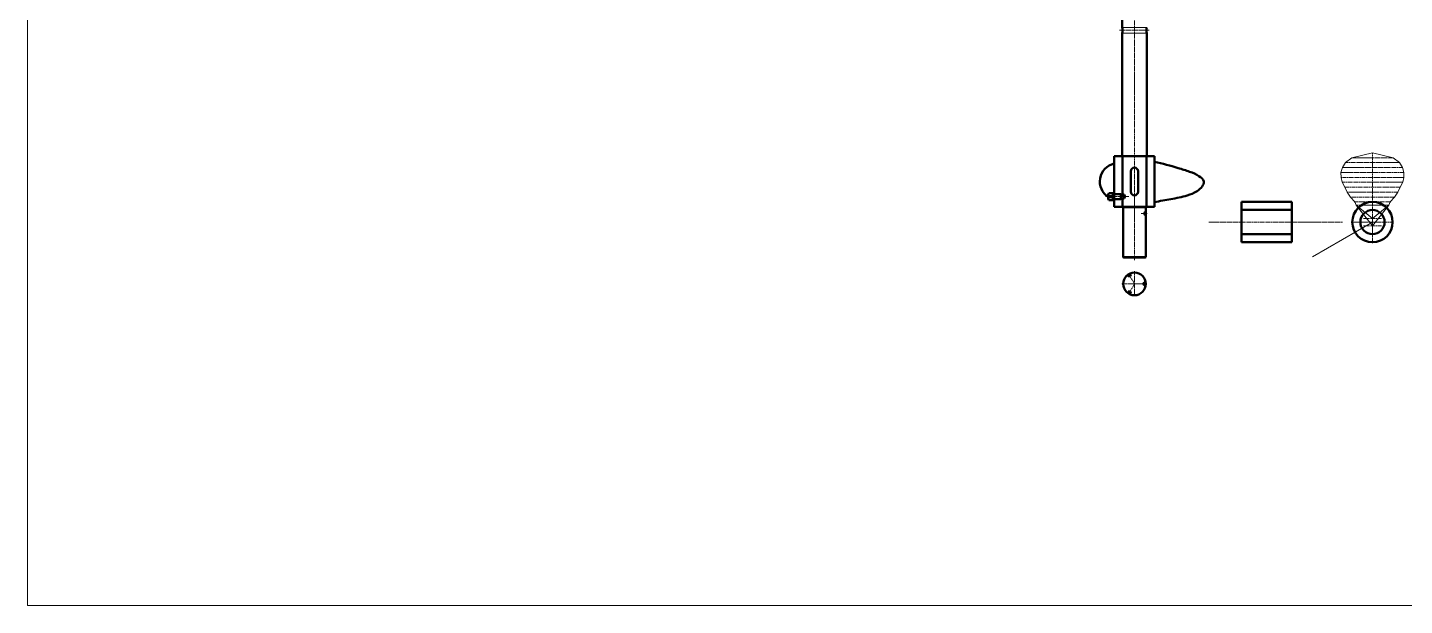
# Model space of a CAD drawing. Header units: millimetres. Extents: x 17368 to 100025, y -24769 to 12950.
# Drawn here: x 45085 to 50545, y -4910 to -2617 of the extents above; entities that cross this region are included whole.
import ezdxf

# ---------------------------------------------------------------- set-up
doc = ezdxf.new("R2010")
doc.units = ezdxf.units.MM
doc.header["$LTSCALE"] = 2.8
for name, pattern in [('AM_ISO02W050', [7.5, 6, -1.5]), ('AM_ISO02W050x2', [3.75, 3, -0.75]), ('AM_ISO08W050', [18, 12, -1.5, 3, -1.5]), ('AM_ISO08W050x2', [9, 6, -0.75, 1.5, -0.75])]:
    doc.linetypes.add(name, pattern=pattern)
doc.layers.get('0').update_dxf_attribs({"lineweight": 50})
for name, color, linetype, lineweight in [('AM_0N', 7, 'Continuous', 50), ('AM_3N', 6, 'AM_ISO02W050', 15), ('AM_4N', 3, 'Continuous', 15), ('AM_7N', 4, 'AM_ISO08W050', 15), ('细实线', 5, 'Continuous', 15)]:
    doc.layers.add(name, color=color, linetype=linetype, lineweight=lineweight)

msp = doc.modelspace()

# ---------------------------------------------------------------- linework, layer by layer
for p, q in [((49426.1592, -2577.6577), (49426.1592, -2616.6577)), ((49426.1592, -2638.6577), (49426.1592, -3127.6577)), ((49523.1592, -2638.6577), (49523.1592, -3127.6577)), ((49394.6592, -3127.6577), (49426.6592, -3127.6577)), ((49394.6592, -3277.6577), (49394.6592, -3127.6577)), ((49426.6592, -3127.6577), (49426.6592, -3280.1577)), ((49426.6592, -3127.6577), (49522.6592, -3127.6577)), ((49522.6592, -3127.6577), (49522.6592, -3327.6577)), ((49522.6592, -3127.6577), (49554.6592, -3127.6577)), ((49554.6592, -3327.6577), (49554.6592, -3127.6577)), ((49460.6592, -3268.6577), (49460.6592, -3186.6577)), ((49488.6592, -3268.6577), (49488.6592, -3186.6577)), ((49394.6592, -3327.6577), (49394.6592, -3297.6577)), ((49394.6592, -3327.6577), (49426.6592, -3327.6577)), ((49426.6592, -3279.6577), (49433.6592, -3279.6577)), ((49426.6592, -3295.1577), (49426.6592, -3327.6577)), ((49426.6592, -3295.6577), (49433.6592, -3295.6577)), ((49428.6592, -3329.6577), (49426.6592, -3327.6577)), ((49426.6592, -3327.6577), (49522.6592, -3327.6577)), ((49428.6592, -3329.6577), (49520.6592, -3329.6577)), ((49429.6592, -3527.6577), (49429.6592, -3329.6577)), ((49433.6592, -3279.6577), (49438.278, -3287.6577)), ((49433.6592, -3279.6577), (49433.6592, -3280.1577)), ((49433.6592, -3295.6577), (49438.278, -3287.6577)), ((49433.6592, -3295.1577), (49433.6592, -3295.6577)), ((49519.6592, -3348.1577), (49519.6592, -3329.6577)), ((49520.6592, -3329.6577), (49522.6592, -3327.6577)), ((49522.6592, -3327.6577), (49554.6592, -3327.6577)), ((49898.89065, -3308.69405), (49898.89065, -3468.69405)), ((49898.89065, -3308.69405), (50098.89065, -3308.69405)), ((50098.89065, -3308.69405), (50098.89065, -3468.69405)), ((49519.6592, -3527.6577), (49519.6592, -3361.1577)), ((49898.89065, -3340.69405), (50098.89065, -3340.69405)), ((49898.89065, -3436.69405), (50098.89065, -3436.69405)), ((49898.89065, -3468.69405), (50098.89065, -3468.69405)), ((49429.6592, -3527.6577), (49519.6592, -3527.6577)), ((49431.6592, -3529.6577), (49429.6592, -3527.6577)), ((49431.6592, -3529.6577), (49517.6592, -3529.6577)), ((49519.6592, -3527.6577), (49517.6592, -3529.6577)), ((49449.53003, -3603.50701), (49446.76599, -3598.71955)), ((49460.78837, -3597.00701), (49449.53003, -3603.50701)), ((49457.03559, -3603.50701), (49449.53003, -3603.50701)), ((49457.03559, -3603.50701), (49460.78837, -3597.00701)), ((49460.78837, -3597.00701), (49458.02432, -3592.21955)), ((49509.90642, -3634.032), (49513.6592, -3627.532)), ((49509.90642, -3634.032), (49513.6592, -3640.532)), ((49513.6592, -3640.532), (49513.6592, -3627.532)), ((49513.6592, -3627.532), (49519.18728, -3627.532)), ((49513.6592, -3640.532), (49519.18728, -3640.532)), ((49449.53003, -3664.55699), (49446.76599, -3669.34445)), ((49449.53003, -3664.55699), (49460.78837, -3671.05699)), ((49457.03559, -3664.55699), (49449.53003, -3664.55699)), ((49457.03559, -3664.55699), (49460.78837, -3671.05699)), ((49460.78837, -3671.05699), (49458.02432, -3675.84445))]:
    msp.add_line(p, q)
for centre, radius in [((50418.59521, -3388.69405), 80), ((50418.59521, -3388.69405), 48), ((49474.6592, -3634.032), 45)]:
    msp.add_circle(centre, radius)
for centre, radius, start, end in [((49378.92309, -2627.6577), 48.5, 346.89101016, 13.10898984), ((49570.39531, -2627.6577), 48.5, 166.89101016, 193.10898984), ((49410.11415, -3227.93585), 72.95495, 102.23033958, 237.53015905), ((49474.6592, -3186.6577), 14, 0, 180), ((49474.6592, -3268.6577), 14, 180, 0), ((49410.11415, -3227.93585), 72.95495, 253.13438205, 257.76966042), ((49564.18728, -3354.6577), 45, 171.69489047, 188.30510953)]:
    msp.add_arc(centre, radius, start, end)
msp.add_spline([(49554.6592, -3149.1088), (49647.95102, -3174.10627), (49693.45605, -3189.09041), (49730.55397, -3206.03087), (49749.6592, -3227.6577), (49723.1869, -3265.46407), (49683.77571, -3282.99229), (49618.56736, -3297.88733), (49554.6592, -3309.1088)], degree=3)
at = {"layer": 'AM_0N', "extrusion": (-1.22461e-16, -1, 0)}
for p, q in [((49373.64788, -3274.1077), (49388.94788, -3274.1077)), ((49373.64788, -3285.47428), (49388.94788, -3285.47428)), ((49373.64788, -3289.84112), (49388.94788, -3289.84112)), ((49373.64788, -3301.2077), (49388.94788, -3301.2077)), ((49421.08788, -3277.6577), (49388.94788, -3277.6577)), ((49421.08788, -3297.6577), (49388.94788, -3297.6577)), ((49433.94788, -3280.1577), (49423.58788, -3280.1577)), ((49433.94788, -3295.1577), (49423.58788, -3295.1577))]:
    msp.add_line(p, q, dxfattribs=at)
at = {"layer": 'AM_0N', "extrusion": (-1, 1.22461e-16, 0)}
for p, q in [((49388.94788, -3277.6577), (49388.94788, -3274.1077)), ((49370.94788, -3279.79099), (49370.94788, -3295.52441)), ((49373.64788, -3289.84112), (49373.64788, -3285.47428)), ((49388.94788, -3297.6577), (49388.94788, -3277.6577)), ((49388.94788, -3301.2077), (49388.94788, -3297.6577)), ((49393.94788, -3297.6577), (49393.94788, -3277.6577)), ((49421.08788, -3297.6577), (49421.08788, -3277.6577)), ((49423.58788, -3295.1577), (49423.58788, -3280.1577)), ((49433.94788, -3295.1577), (49433.94788, -3280.1577))]:
    msp.add_line(p, q, dxfattribs=at)
at = {"layer": 'AM_0N', "extrusion": (0.707107, 0.707107, 0)}
msp.add_line((49423.58788, -3280.1577), (49421.08788, -3277.6577), dxfattribs=at)
at = {"layer": 'AM_0N', "extrusion": (-0.707107, 0.707107, 0)}
msp.add_line((49423.58788, -3295.1577), (49421.08788, -3297.6577), dxfattribs=at)
at = {"layer": 'AM_0N'}
for p, q in [((49422.44088, -3279.0107), (49426.6592, -3279.0107)), ((49422.44088, -3296.3047), (49426.6592, -3296.3047))]:
    msp.add_line(p, q, dxfattribs=at)
for centre, start, end in [((49378.27931, -3279.79099), 129.17736064, 180), ((49378.27931, -3279.79099), 180, 230.82263936), ((49378.27931, -3295.52441), 129.17736064, 180), ((49378.27931, -3295.52441), 180, 230.82263936)]:
    msp.add_arc(centre, 7.33144, start, end, dxfattribs=at)
at = {"layer": 'AM_3N', "linetype": 'AM_ISO02W050x2', "ltscale": 0.4}
for p, q in [((49426.1592, -2616.6577), (49523.1592, -2616.6577)), ((49426.1592, -2638.6577), (49523.1592, -2638.6577))]:
    msp.add_line(p, q, dxfattribs=at)
at = {"layer": 'AM_4N', "extrusion": (-1.22461e-16, -1, 0)}
for p, q in [((49422.44088, -3279.0107), (49393.94788, -3279.0107)), ((49422.44088, -3296.3047), (49393.94788, -3296.3047))]:
    msp.add_line(p, q, dxfattribs=at)
at = {"layer": 'AM_4N'}
for p, q in [((49509.90642, -3354.6577), (49513.6592, -3348.1577)), ((49509.90642, -3354.6577), (49513.6592, -3361.1577)), ((49513.6592, -3361.1577), (49513.6592, -3348.1577)), ((49513.6592, -3348.1577), (49519.6592, -3348.1577)), ((49513.6592, -3361.1577), (49519.6592, -3361.1577))]:
    msp.add_line(p, q, dxfattribs=at)
at = {"layer": 'AM_7N', "linetype": 'AM_ISO08W050x2'}
for p, q in [((49474.6592, -3540.1897), (49474.6592, 611.19002)), ((49415.10245, -2627.6577), (49534.21595, -2627.6577)), ((50418.59521, -3472.33565), (50418.59521, -3113.69405)), ((49501.4221, -3354.6577), (49524.6623, -3354.6577)), ((49769.80355, -3388.69405), (50300.18385, -3388.69405)), ((50502.23681, -3388.69405), (50334.9536, -3388.69405)), ((49474.6592, -3634.032), (49449.56993, -3590.57612)), ((49474.6592, -3583.85347), (49474.6592, -3684.21053)), ((49424.48067, -3634.032), (49524.83773, -3634.032)), ((49474.6592, -3634.032), (49449.56993, -3677.48788))]:
    msp.add_line(p, q, dxfattribs=at)
at = {"layer": 'AM_7N', "color": 0, "linetype": 'AM_ISO08W050x2'}
for p, q in [((50525.63367, -3152.69405), (50311.55674, -3152.69405)), ((50500.81315, -3133.19405), (50336.37726, -3133.19405)), ((50543.47341, -3191.69405), (50293.717, -3191.69405)), ((50542.69777, -3211.19405), (50294.49264, -3211.19405)), ((50538.04392, -3172.19405), (50299.14649, -3172.19405)), ((50538.81956, -3230.69405), (50298.37085, -3230.69405)), ((50527.96059, -3250.19405), (50309.22982, -3250.19405)), ((50519.42854, -3269.69405), (50317.76187, -3269.69405)), ((50505.467, -3289.19405), (50331.72341, -3289.19405)), ((50489.17871, -3308.69405), (50348.01171, -3308.69405)), ((50483.43571, -3321.71215), (50353.75471, -3321.71215)), ((50454.7896, -3374.25905), (50383.0292, -3374.25905)), ((50454.7896, -3403.12905), (50383.0292, -3403.12905))]:
    msp.add_line(p, q, dxfattribs=at)
at = {"layer": 'AM_7N', "linetype": 'AM_ISO08W050x2', "extrusion": (-1.22461e-16, -1, 0)}
msp.add_line((49451.8663, -3287.6577), (49357.5434, -3287.6577), dxfattribs=at)
at = {"layer": '细实线'}
for p, q in [((50299.14649, -3172.19405), (50311.55674, -3152.69405)), ((50311.55674, -3152.69405), (50336.37726, -3133.19405)), ((50336.37726, -3133.19405), (50418.59521, -3113.69405)), ((50418.59521, -3113.69405), (50500.81315, -3133.19405)), ((50500.81315, -3133.19405), (50525.63367, -3152.69405)), ((50525.63367, -3152.69405), (50538.04392, -3172.19405)), ((50293.717, -3191.69405), (50299.14649, -3172.19405)), ((50294.49264, -3211.19405), (50293.717, -3191.69405)), ((50298.37085, -3230.69405), (50294.49264, -3211.19405)), ((50538.04392, -3172.19405), (50543.26893, -3191.69405)), ((50542.69777, -3211.19405), (50538.81956, -3230.69405)), ((50543.26893, -3191.69405), (50542.69777, -3211.19405)), ((50309.22982, -3250.19405), (50298.37085, -3230.69405)), ((50317.76187, -3269.69405), (50309.22982, -3250.19405)), ((50331.72341, -3289.19405), (50317.76187, -3269.69405)), ((50519.42854, -3269.69405), (50505.467, -3289.19405)), ((50527.96059, -3250.19405), (50519.42854, -3269.69405)), ((50538.81956, -3230.69405), (50527.96059, -3250.19405)), ((49421.08788, -3277.6577), (49426.6592, -3277.6577)), ((49421.08788, -3297.6577), (49426.6592, -3297.6577)), ((50348.01171, -3308.69405), (50331.72341, -3289.19405)), ((50353.75471, -3321.71215), (50348.01171, -3308.69405)), ((50418.59521, -3374.25905), (50353.75471, -3321.71215)), ((50353.75471, -3321.71215), (50418.9094, -3403.12905)), ((50483.43571, -3321.71215), (50418.9094, -3374.25905)), ((50418.9094, -3403.12905), (50483.43571, -3321.71215)), ((50489.17871, -3308.69405), (50483.43571, -3321.71215)), ((50505.467, -3289.19405), (50489.17871, -3308.69405)), ((50418.59521, -3388.69405), (50180.43822, -3526.19405))]:
    msp.add_line(p, q, dxfattribs=at)
msp.add_lwpolyline([(45084.6799, 2256.2443), (55319.27561, 2256.2443), (55319.27561, -4910.09677), (45084.6799, -4910.09677)], close=True, dxfattribs=at)
at = {"layer": '细实线', "color": 1}
for p in [(50348.01171, -3308.69405), (50355.24524, -3321.71215), (50481.94517, -3321.71215), (50489.17871, -3308.69405)]:
    msp.add_point(p, dxfattribs=at)

doc.saveas('drawing.dxf')
